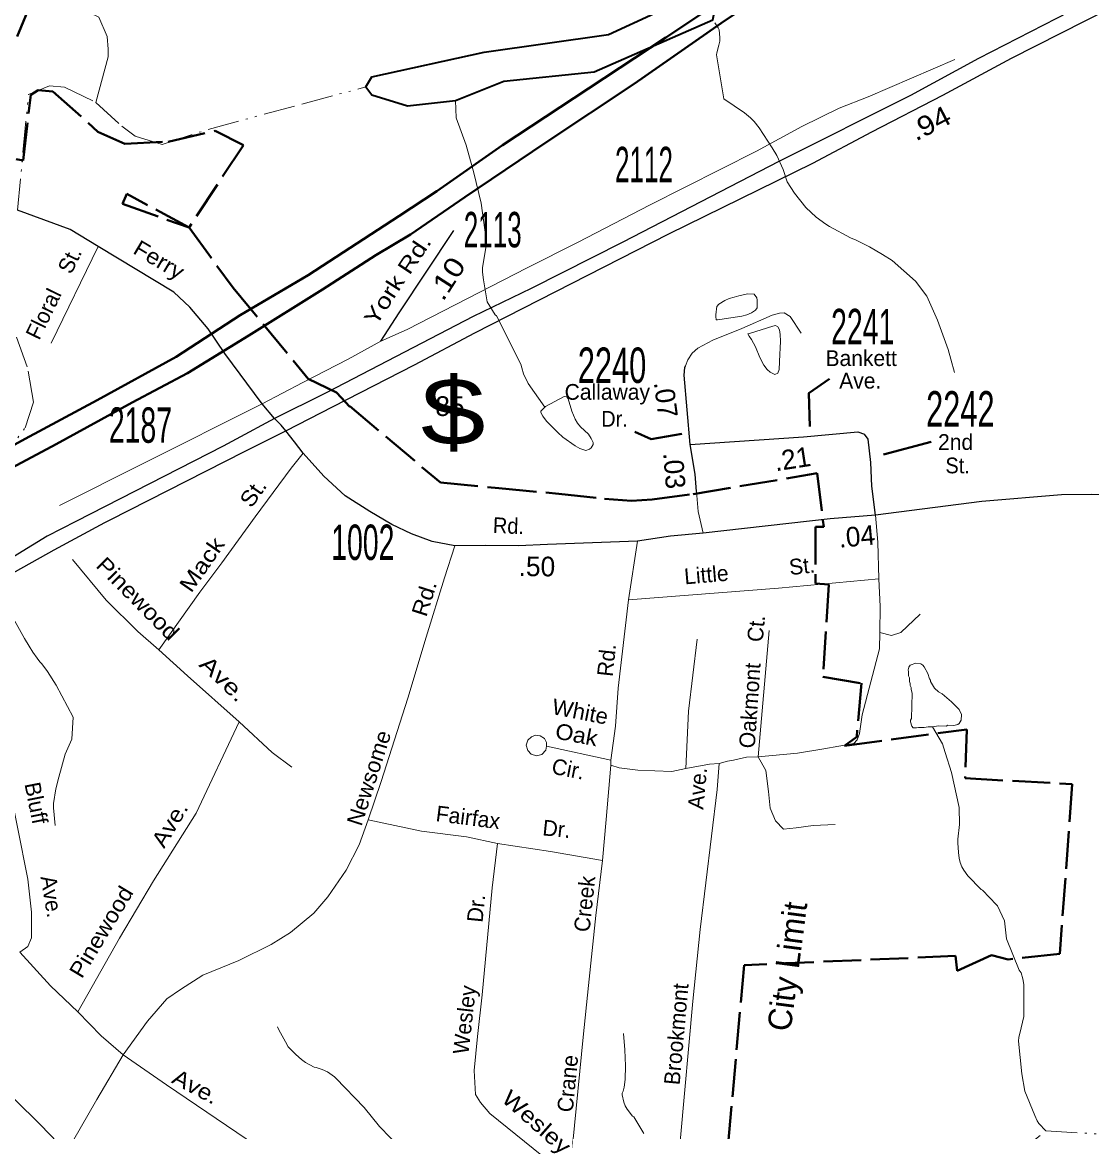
# Model space of a CAD drawing. Extents: x 449235 to 502391, y 194788 to 235774.
# Drawn here: x 478209 to 479569, y 212367 to 213778 of the extents above; entities that cross this region are included whole.
import ezdxf
from ezdxf.enums import TextEntityAlignment as Align

# ---------------------------------------------------------------- set-up
doc = ezdxf.new("R2010")
doc.units = 0
doc.header["$LTSCALE"] = 8
doc.linetypes.add('DASH_DOUBLE_DOT', pattern=[9.2, 5, -1.2, 0.3, -1.2, 0.3, -1.2])
doc.linetypes.add('LONG_DASHED', pattern=[7.5, 6, -1.5])
for name, color, linetype, lineweight in [('10', 7, 'Continuous', 40), ('11', 7, 'Continuous', 13), ('17', 7, 'Continuous', 40), ('27', 7, 'Continuous', 25), ('32', 7, 'Continuous', 25), ('35', 7, 'Continuous', 13), ('39', 7, 'Continuous', 13), ('49', 7, 'LONG_DASHED', 40), ('56', 7, 'Continuous', 40), ('59', 7, 'DASH_DOUBLE_DOT', 13), ('60', 7, 'Continuous', 13), ('62', 7, 'Continuous', 13), ('8', 7, 'Continuous', 25)]:
    doc.layers.add(name, color=color, linetype=linetype, lineweight=lineweight)
doc.layers.add('19', color=7, linetype='Continuous')
doc.layers.add('5', color=7, linetype='Continuous')

msp = doc.modelspace()

# ---------------------------------------------------------------- linework, layer by layer
at = {"layer": '11', "lineweight": 40}
msp.add_line((479364.957, 213244.357), (479304.253, 213228.313), dxfattribs=at)
for points in [[(479235.533, 213324.58), (479209.189, 213306.243), (479210.335, 213263.84)], [(478988.137, 213256.964), (479008.753, 213247.796), (479047.695, 213254.672)]]:
    msp.add_lwpolyline(points, dxfattribs=at)
at = {"layer": '27'}
for points in [[(479864.384, 213955.008), (479702.536, 213874.48), (479606.517, 213825.128), (479424.829, 213731.643), (479338.551, 213684.473), (479171.023, 213600.522), (478972.75, 213498.163), (478856.354, 213439.465), (478782.503, 213403.632), (478608.194, 213313.047), (478594.216, 213306.035), (478530.042, 213274.115)], [(478544.538, 213258.547), (478604.765, 213289.5), (478708.136, 213342.254), (478784.523, 213382.854), (479031.451, 213508.626), (479214.283, 213598.428), (479289.501, 213638.502), (479379.423, 213684.928), (479466.921, 213732.073), (479810.527, 213906.573), (479876.377, 213938.847)], [(478530.042, 213274.115), (478481.523, 213247.918), (478464.651, 213238.98), (478277.704, 213143.137), (478241.125, 213124.384), (478117.689, 213049.3), (478059.69, 213013.207), (477957.178, 212944.409), (477906.385, 212905.731), (477853.299, 212866.658), (477778.757, 212811.792)], [(477740.755, 212757.836), (477783.525, 212792.821), (477847.83, 212839.155), (477918.977, 212892.059), (477999.942, 212950.924), (478064.197, 212994.819), (478124.733, 213032.69), (478190.146, 213073.512), (478249.925, 213107.129), (478314.59, 213141.751), (478321.385, 213145.389), (478491.719, 213231.937), (478544.538, 213258.547)]]:
    msp.add_lwpolyline(points, dxfattribs=at)
at = {"layer": '32'}
for points in [[(478514.485, 213292.514), (478466.808, 213356.689), (478445.595, 213387.825), (478422.26, 213415.423), (478402.108, 213434.529), (478305.963, 213492.613), (478270.414, 213514.069), (478203.275, 213538.738)], [(478665.382, 213372.333), (478688.618, 213408.518), (478758.17, 213513.149)], [(479058.593, 213241.098), (479050.812, 213329.045), (479051.804, 213338.905), (479052.603, 213341.097)], [(478544.538, 213258.547), (478538.527, 213265.623), (478530.042, 213274.115), (478514.485, 213292.514)], [(479293.952, 213151.302), (479236.251, 213146.656), (479075.048, 213128.141), (479033.559, 213124.344), (478991.411, 213118.061), (478876.963, 213113.735), (478840.101, 213112.276), (478798.473, 213112.674), (478759.432, 213112.246), (478730.441, 213117.907), (478704.278, 213127.46), (478679.175, 213139.49), (478651.244, 213155.766), (478619.972, 213175.562), (478592.794, 213200.812), (478566.497, 213229.901), (478555.498, 213244.394), (478544.538, 213258.547)], [(479058.593, 213241.098), (479202.493, 213250.656), (479271.483, 213257.251), (479279.958, 213254.091)], [(479293.952, 213151.302), (479289.539, 213188.104), (479288.068, 213218.281), (479284.835, 213247.954), (479279.958, 213254.091)], [(479066.574, 213181.299), (479064.796, 213203.244), (479058.593, 213241.098)], [(480341.313, 213097.458), (480301.524, 213111.768), (480222.158, 213123.188), (480077.767, 213136.841), (480002.182, 213141.907), (479771.852, 213161.322), (479717.571, 213164.31), (479687.753, 213167.658), (479607.303, 213176.42), (479568.899, 213177.379), (479530.471, 213177.18), (479429.174, 213168.433), (479293.952, 213151.302)]]:
    msp.add_lwpolyline(points, dxfattribs=at)
at = {"layer": '35'}
for p, q in [((478246.337, 213370.009), (478305.963, 213492.613)), ((478991.411, 213118.061), (478980.218, 213043.464)), ((479158.708, 213004.431), (479144.733, 212843.976)), ((478875.997, 212857.648), (478957.44, 212839.809)), ((478957.44, 212839.809), (478957.481, 212833.473))]:
    msp.add_line(p, q, dxfattribs=at)
for points in [[(479052.603, 213341.097), (479055.291, 213348.471), (479060.89, 213356.897), (479068.221, 213363.579), (479087.274, 213373.806), (479123.984, 213388.617), (479162.563, 213405.341), (479172.134, 213408.136), (479177.868, 213408.203), (479185.71, 213403.897), (479199.546, 213382.393)], [(478566.497, 213229.901), (478551.296, 213211.029), (478505.313, 213148.872), (478463.276, 213090.805), (478435.087, 213053.518), (478382.867, 212979.914)], [(479075.048, 213128.141), (479068.652, 213155.655), (479066.574, 213181.299)], [(479298.365, 213070.338), (479296.894, 213116.708), (479293.952, 213151.302)], [(478759.432, 213112.246), (478746.329, 213071.433), (478722.816, 212995.977), (478699.481, 212918.747), (478665.488, 212812.603), (478649.307, 212764.024)], [(478273.277, 213094.735), (478315.936, 213043.213), (478356.389, 213003.467), (478382.867, 212979.914)], [(478980.218, 213043.464), (479170.73, 213058.264), (479298.365, 213070.338)], [(479298.365, 213070.338), (479299.836, 213035.008), (479299.383, 213001.873)], [(478980.218, 213043.464), (478967.076, 212931.198), (478963.541, 212883.087), (478957.44, 212839.809)], [(479299.383, 213001.873), (479314.546, 212998.207), (479326.314, 213001.887), (479350.585, 213025.44)], [(479299.383, 213001.873), (479299.101, 212981.278), (479277.075, 212897.417), (479273.789, 212873.697), (479270.641, 212865.771), (479266.335, 212860.979), (479228.443, 212854.06), (479194.855, 212848.884), (479144.733, 212843.976)], [(479067.506, 212993.39), (479056.473, 212902.122), (479052.796, 212829.255)], [(478382.867, 212979.914), (478419.642, 212946.793), (478485.086, 212888.347)], [(478206.332, 212595.782), (478216.629, 212603.142), (478221.042, 212614.183), (478221.042, 212646.568), (478216.629, 212688.522), (478203.39, 212754.765), (478193.829, 212803.703), (478190.341, 212823.664), (478178.023, 212848.339), (478157.271, 212874.741), (478120.469, 212917.876), (478096.198, 212947.317), (478081.488, 212940.693), (478049.126, 212925.972), (478009.219, 212899.993), (477929.488, 212856.899), (477900.678, 212837.659)], [(478485.086, 212888.347), (478430.659, 212772.43), (478376.232, 212686.314), (478332.838, 212613.447), (478279.882, 212519.97)], [(478485.086, 212888.347), (478527.097, 212849.575), (478551.911, 212831.081)], [(479144.733, 212843.976), (479130.157, 212843.422), (479113.681, 212839.974), (479105.759, 212838.378), (479095.463, 212835.435)], [(479144.733, 212843.976), (479154.399, 212826.77), (479157.98, 212800.105), (479160.187, 212778.76), (479166.806, 212762.567), (479177.103, 212752.263), (479193.284, 212753.735), (479214.613, 212756.679), (479242.562, 212758.151)], [(478957.481, 212833.473), (478951.563, 212764.35), (478947.15, 212712.091)], [(478957.481, 212833.473), (478968.213, 212829.991), (478991.749, 212827.047), (479035.144, 212825.575), (479052.796, 212829.255)], [(479095.463, 212835.435), (479092.55, 212802.343), (479071.196, 212624.622), (479061.634, 212533.354), (479046.189, 212359.65), (479027.854, 212199.052)], [(479052.796, 212829.255), (479082.959, 212834.698), (479095.463, 212835.435)], [(477850.34, 212803.424), (477871.421, 212778.236), (477926.821, 212706.917), (478009.507, 212613.63), (478117.461, 212495.208), (478166.317, 212441.098), (478232.767, 212376.386), (478254.445, 212353.564), (478263.534, 212337.948)], [(478649.307, 212764.024), (478637.54, 212732.375), (478621.359, 212699.99), (478597.823, 212666.132), (478580.171, 212645.523), (478550.462, 212620.694), (478525.885, 212605.7), (478484.855, 212585.365), (478438.911, 212566.35), (478410.674, 212548.319), (478393.048, 212536.411), (478368.648, 212508.019), (478337.819, 212465.281)], [(478813.324, 212733.847), (478774.249, 212742.176), (478717.006, 212749.494), (478649.307, 212764.024)], [(478913.79, 212301.751), (478803.818, 212390.744), (478792.051, 212404.729), (478785.431, 212415.033), (478783.96, 212445.21), (478788.193, 212488.74), (478794.204, 212541.68), (478806.724, 212677.4), (478813.324, 212733.847)], [(478947.15, 212712.091), (478880.956, 212723.868), (478813.324, 212733.847)], [(478947.15, 212712.091), (478938.515, 212642.213), (478929.092, 212553.236), (478922.215, 212487.84), (478909.319, 212353.8), (478913.79, 212301.751)], [(478279.882, 212519.97), (478245.489, 212553.061), (478206.332, 212595.782)], [(478337.819, 212465.281), (478309.937, 212489.305), (478279.882, 212519.97)], [(478337.819, 212465.281), (478304.052, 212408.341), (478263.534, 212337.948)], [(478337.819, 212465.281), (478392.981, 212427.008), (478506.984, 212349.724), (478520.958, 212336.476), (478529.049, 212303.354), (478534.197, 212280.537), (478520.223, 212264.345), (478525.371, 212250.36), (478562.146, 212202.518)]]:
    msp.add_lwpolyline(points, dxfattribs=at)
msp.add_lwpolyline([(478875.997, 212857.648), (478875.851, 212862.469), (478873.083, 212867.343), (478867.969, 212870.801), (478861.943, 212871.411), (478856.662, 212869.627), (478852.121, 212865.266), (478849.914, 212858.663), (478851.912, 212851.914), (478856.515, 212847.307), (478863.06, 212845.223), (478869.684, 212847.041), (478874.914, 212852.363)], close=True, dxfattribs=at)
at = {"layer": '39'}
for points in [[(478665.382, 213372.333), (478698.611, 213386.97), (478851.336, 213465.731), (478916.028, 213498.029), (479006.573, 213545.113), (479142.628, 213613.843), (479200.528, 213645.058), (479247.965, 213668.556), (479284.661, 213682.998), (479395.058, 213730.271)], [(478514.485, 213292.514), (478566.19, 213319.996), (478623.505, 213349.393), (478665.382, 213372.333)], [(478514.485, 213292.514), (478362.406, 213216.528), (478256.829, 213163.367)]]:
    msp.add_lwpolyline(points, dxfattribs=at)
at = {"layer": '49'}
msp.add_lwpolyline([(478267.282, 213914.672), (478142.37, 213613.485), (478210.504, 213602.119), (478220.188, 213685.594), (478229.531, 213691.485), (478248.375, 213689.672), (478305.562, 213638.578), (478339.688, 213623.297), (478394.875, 213625.891), (478454.438, 213639.656), (478490.469, 213621.547), (478421.469, 213516.656), (478342.512, 213559.498), (478336.834, 213546.712), (478421.469, 213516.656), (478477.36, 213440.16), (478572.844, 213324.578), (478609.076, 213307.139), (478625.637, 213288.884), (478625.646, 213289.606), (478740.904, 213192.644), (478815.427, 213185.53), (478891.391, 213178.364), (478949.718, 213171.844), (478983.916, 213169.494), (479010.179, 213171.086), (479062.447, 213178.011), (479219.937, 213204.395), (479228.302, 213136.375), (479217.845, 213136.375), (479217.845, 213064.169), (479234.576, 213063.123), (479227.256, 212945.919), (479276.401, 212937.547), (479270.127, 212869.527), (479254.443, 212858.016), (479410.243, 212878.945), (479408.109, 212816.735), (479544.041, 212809.41), (479528.357, 212593.838), (479462.482, 212586.513), (479441.604, 212591.97), (479397.687, 212572.087), (479395.595, 212590.923), (479126.867, 212579.412), (479096.552, 212235.094)], dxfattribs=at)
at = {"layer": '56'}
for points in [[(478164.172, 213194.493), (478252.701, 213241.373), (478349.278, 213294.19), (478419.318, 213331.564), (478497.505, 213379.752), (478591.084, 213438.118), (478658.809, 213481.638), (478703.068, 213507.823), (478772.097, 213555.525), (478874.983, 213624.743), (478987.064, 213699.263), (479097.976, 213776.309), (479205.765, 213849.697)], [(478137.531, 213207.107), (478213.192, 213248.027), (478304.758, 213297.286), (478404.983, 213352.53), (478486.256, 213405.534), (478573.029, 213456.11), (478688.171, 213531.179), (478736.199, 213562.776), (478820.022, 213621.279), (478929.006, 213693.423), (479027.538, 213758.46), (479079.273, 213792.422)]]:
    msp.add_lwpolyline(points, dxfattribs=at)
at = {"layer": '59'}
for points in [[(478203.275, 213538.738), (478217.448, 213685.671), (478243.883, 213696.896), (478263.109, 213695.293), (478302.844, 213675.875), (478336.006, 213645.581), (478352.828, 213632.753), (478387.274, 213622.329), (478445.752, 213641.572), (478564.995, 213673.635), (478646.062, 213695.469)], [(478174.219, 213209.75), (478212.938, 213261.985), (478223.594, 213294.797), (478215.85, 213339.732), (478196.624, 213392.65)], [(479471.85, 212338.256), (479510.625, 212368.594), (479623.472, 212362.11), (479839.321, 212381.737)]]:
    msp.add_lwpolyline(points, dxfattribs=at)
at = {"layer": '60', "lineweight": 35}
for points in [[(478646.062, 213695.469), (478653.688, 213685.312), (478699.094, 213671.375), (478760.344, 213678.141), (478821.625, 213702.922), (478936.219, 213714.61), (479087.125, 213780.594), (479103.25, 213861.312)], [(478646.063, 213695.469), (478653.969, 213708.297), (478796.625, 213739.453), (478954.531, 213762.266), (479013.344, 213789.094), (479088.031, 213861.625), (479103.25, 213861.312)]]:
    msp.add_lwpolyline(points, dxfattribs=at)
at = {"layer": '62'}
for points in [[(478302.844, 213675.875), (478318.656, 213733.844), (478318.844, 213743.594), (478317.438, 213759.625), (478306.906, 213784.11), (478283.688, 213795.078), (478267, 213798.422), (478253.656, 213802.938), (478251.844, 213804.219), (478242.875, 213810.906), (478235.688, 213818.562), (478231.562, 213824.141), (478228.031, 213829.219), (478225.656, 213832.766), (478215.312, 213849.985), (478213.906, 213853.766)], [(479089.688, 213776.781), (479094.031, 213770.703), (479095.219, 213768.172), (479096.219, 213758.391), (479096.125, 213753.641), (479094.812, 213748.672), (479092.125, 213738.969), (479092.062, 213736.469), (479101.25, 213680.25), (479127.656, 213662.719), (479134.906, 213656.312), (479139.625, 213651.469), (479146.156, 213643.328), (479162.719, 213617.985), (479168.594, 213608.11), (479176.719, 213590.688), (479181.906, 213574.828), (479191.125, 213560.625), (479205.25, 213542.094), (479218.719, 213530.062), (479230.719, 213521.062), (479235.531, 213518.219), (479262.062, 213503.672), (479269.344, 213500.766), (479286.25, 213492.422), (479303.094, 213482.578), (479315.156, 213474.828), (479345.062, 213448.469), (479359.25, 213429.422), (479372.625, 213398.891), (479386.469, 213361.844), (479389.844, 213349.516), (479394.375, 213332.406)], [(478760.344, 213678.141), (478760.969, 213656.125), (478773.656, 213621.594), (478783.25, 213586.141), (478792.812, 213547.922), (478799.125, 213501.516), (478798.969, 213494.016), (478794.656, 213465.594), (478794.531, 213460.094), (478795.594, 213450.312), (478800.469, 213422.203), (478810.438, 213405.75), (478812.25, 213404.703), (478843.188, 213343.047), (478844.344, 213338.281), (478846.625, 213330.735), (478852.469, 213318.61), (478873.594, 213288.406)], [(478189.406, 213035.36), (478212.281, 212994.625), (478218.219, 212984.75), (478222.875, 212977.156), (478228.219, 212969.547), (478231.75, 212964.719), (478234.219, 212962.422), (478241.312, 212952.516), (478252.469, 212935.031), (478274.156, 212894.328), (478272.344, 212866.344), (478264.031, 212847.5), (478256.062, 212818.406), (478252.062, 212803.219), (478249.25, 212784.531), (478249.125, 212779.016), (478251.062, 212756.969)], [(479510.625, 212368.594), (479501.688, 212378.031), (479499.312, 212381.578), (479496.469, 212388.391), (479483.688, 212419.156), (479479.906, 212441.25), (479475.938, 212482.844), (479476.031, 212487.594), (479477.375, 212492.578), (479482.688, 212514.219), (479482.375, 212554.5), (479481.344, 212562.031), (479479.062, 212569.328), (479476.688, 212572.875), (479460.594, 212612.719), (479457.875, 212635.531), (479449.188, 212654.469), (479447.969, 212656), (479430.094, 212674.625), (479428.281, 212675.406), (479411.562, 212692.75), (479406.219, 212700.11), (479403.875, 212704.406), (479401.594, 212709.953), (479400.469, 212715.235), (479399.406, 212722.266), (479398.469, 212734.781), (479398.562, 212739.531), (479400.875, 212758), (479400.438, 212779.516), (479390.656, 212823.985), (479382.656, 212849.656), (479379.188, 212860.485), (479366.312, 212882.266)], [(478705.375, 212331.094), (478663.594, 212374.203), (478644, 212398.36), (478608.188, 212435.844), (478606.406, 212437.391), (478597.406, 212443.828), (478590.75, 212446.453), (478582.875, 212449.375), (478580.438, 212449.422), (478569.625, 212455.391), (478564.219, 212459.5), (478557, 212465.656), (478547.469, 212475.594), (478543.969, 212481.672), (478535.75, 212497.094), (478533.969, 212500.875)], [(478999.438, 212365.156), (478986.75, 212386.438), (478985.25, 212387.219), (478978.188, 212396.11), (478975.844, 212400.656), (478974.125, 212404.938), (478971.875, 212414.5), (478971.906, 212416.75), (478973.219, 212419.219), (478974.5, 212424.203), (478975.938, 212433.922), (478976.344, 212451.172), (478975.531, 212471.703), (478973.562, 212492.5)]]:
    msp.add_lwpolyline(points, dxfattribs=at)
for points in [[(479114.344, 213428.11), (479120.469, 213429.75), (479131.188, 213432.531), (479139.75, 213432.11), (479143.156, 213427.531), (479143.531, 213424.531), (479143.781, 213417.766), (479143.594, 213414.766), (479141.594, 213411.562), (479136.531, 213408.406), (479130.281, 213405.781), (479124.125, 213404.156), (479096.344, 213399.719), (479093.25, 213399.281), (479091.438, 213399.312), (479091.094, 213403.828), (479091.219, 213406.078), (479091.406, 213409.328), (479091.688, 213413.562), (479092.438, 213416.547), (479095.031, 213419.25), (479102.625, 213423.844), (479108.062, 213426.5)], [(479147.188, 213351.672), (479152.188, 213341.812), (479156.156, 213336.485), (479160.219, 213333.141), (479166.156, 213329.766), (479169.875, 213331.703), (479171.406, 213336.172), (479172.531, 213355.656), (479172.938, 213363.406), (479173.188, 213372.406), (479172.75, 213380.672), (479171.906, 213386.688), (479169.688, 213390.485), (479166.719, 213392.047), (479163.656, 213391.61), (479133.75, 213382.203), (479131.906, 213381.485), (479133.625, 213378.703), (479136.344, 213374.391), (479141.344, 213365.297)], [(478873.594, 213288.406), (478874.375, 213289.391), (478898.469, 213302.172), (478901.5, 213301.61), (478903.281, 213299.062), (478907.812, 213283.219), (478912.438, 213273.375), (478915.406, 213268.312), (478919, 213263.485), (478929.125, 213254.016), (478932.625, 213248.453), (478934.969, 213243.656), (478934.938, 213241.156), (478932.406, 213236.953), (478930.562, 213234.985), (478925.656, 213233.328), (478918.375, 213235.985), (478912.312, 213239.11), (478896.719, 213250.422), (478890.156, 213256.062), (478875.812, 213270.86), (478871.062, 213277.203), (478868.719, 213281.5), (478868.812, 213283.25)], [(479366.312, 212882.266), (479374.219, 212883.344), (479383.969, 212883.156), (479385.875, 212884.11), (479393.75, 212883.953), (479398.719, 212885.11), (479400.469, 212886.312), (479403.062, 212890.516), (479403.219, 212897.766), (479400.281, 212904.078), (479390.781, 212914.031), (479378.781, 212924.031), (479373.969, 212926.625), (479369.188, 212931.469), (479363.844, 212939.594), (479363.875, 212941.344), (479362.75, 212943.36), (479360.438, 212950.156), (479355.719, 212958.266), (479353.969, 212960.547), (479351.562, 212962.094), (479345.438, 212963.219), (479338.125, 212960.36), (479336.219, 212957.906), (479335.5, 212954.422), (479336.094, 212951.906), (479336, 212946.906), (479337.125, 212944.375), (479337.031, 212939.625), (479338.156, 212937.11), (479338.125, 212934.61), (479339.312, 212932.078), (479339.281, 212929.828), (479340.406, 212924.797), (479339.656, 212892.797), (479338.406, 212890.828), (479338.375, 212888.328), (479340.062, 212883.031), (479341.906, 212881), (479346.156, 212880.922), (479348.594, 212881.36), (479355.906, 212881.219), (479360.812, 212882.375)]]:
    msp.add_lwpolyline(points, close=True, dxfattribs=at)

# ---------------------------------------------------------------- texts
at = {"layer": '10'}
for s, rotation, p in [('St.', 64.065, (478278.741, 213470.935)), ('Floral', 64.065, (478245.496, 213402.578)), ('St.', 6.283, (479201.573, 213076.75)), ('Little', 4.857, (479079.808, 213065.592)), ('Ct.', 84.575, (479152.185, 213006.24)), ('Rd.', 83.846, (478962.083, 212965.942)), ('Oakmont', 85.979, (479144.251, 212908.479)), ('Cir.', 348.982, (478901.597, 212818.895)), ('Ave.', 84.831, (479077.564, 212803.173)), ('Bluff', 281.274, (478217.436, 212783.345)), ('Fairfax', 352.715, (478774.846, 212757.222)), ('Dr.', 354.092, (478887.716, 212742.535)), ('Ave.', 279.499, (478236.985, 212664.964)), ('Creek', 83.955, (478934.175, 212656.024)), ('Dr.', 84.281, (478796.246, 212650.575)), ('Wesley', 83.522, (478781.496, 212508.678)), ('Brookmont', 84.908, (479050.703, 212490.705)), ('Crane', 84.504, (478912.653, 212427.865))]:
    msp.add_text(s, height=20, rotation=rotation, dxfattribs=at).set_placement(p, align=Align.CENTER)
for s, rotation, width, p in [('St.', 54.989, 1.1, (478511.065, 213173.864)), ('Mack', 55.17, 1.2, (478445.968, 213082.796)), ('Pinewood', 314.717, 1.15, (478349.167, 213038.082)), ('Rd.', 72.278, 1.1, (478729.897, 213042.603)), ('Ave.', 316.323, 1.3, (478458.102, 212936.042)), ('White', 348.982, 1.05, (478916.819, 212891.758)), ('Oak', 348.982, 1.1, (478912.134, 212862.506)), ('Newsome', 72.156, 1.05, (478659.645, 212814.266)), ('Ave.', 59.128, 1.15, (478405.508, 212753.108)), ('Pinewood', 59.083, 1.1, (478318.379, 212616.51)), ('Ave.', 332.024, 1.15, (478425.188, 212415.985)), ('Wesley', 318.35, 1.2, (478856.547, 212372.372))]:
    msp.add_text(s, height=20, rotation=rotation, dxfattribs=dict(at, width=width)).set_placement(p, align=Align.CENTER)
at = {"layer": '11'}
for s, rotation, width, p in [('Ferry', 329.333, 1.1, (478378.278, 213467.171)), ('Rd.', 56.387, 1.25, (478716.134, 213477.008)), ('York', 57.293, 1.25, (478677.827, 213419.474)), ('Rd.', 357.762, 0.95, (478827.102, 213127.795))]:
    msp.add_text(s, height=20, rotation=rotation, dxfattribs=dict(at, width=width)).set_placement(p, align=Align.CENTER)
for s, p in [('Bankett', (479275.795, 213340.746)), ('Ave.', (479274.649, 213312.095)), ('Callaway', (478953.11, 213297.853)), ('2nd', (479395.828, 213234.165))]:
    msp.add_text(s, height=20, dxfattribs=at).set_placement(p, align=Align.CENTER)
at = {"layer": '11', "width": 0.95}
for s, p in [('Dr.', (478962.277, 213263.622)), ('St.', (479398.429, 213204.367))]:
    msp.add_text(s, height=20, dxfattribs=at).set_placement(p, align=Align.CENTER)
at = {"layer": '17'}
for s, rotation, width, p in [('.94', 27.307, 1.15, (479369.029, 213638.218)), ('.10', 57.292, 1.2, (478759.405, 213445.225))]:
    msp.add_text(s, height=25, rotation=rotation, dxfattribs=dict(at, width=width)).set_placement(p, align=Align.CENTER)
for s, rotation, p in [('.07', 277.468, (479015.178, 213296.616)), ('.21', 8.681, (479190.214, 213210.436)), ('.03', 274.633, (479025.975, 213206.873)), ('.04', 5.306, (479271.364, 213111.864)), ('.50', 359.387, (478863.52, 213073.561))]:
    msp.add_text(s, height=25, rotation=rotation, dxfattribs=at).set_placement(p, align=Align.CENTER)
at = {"layer": '19'}
msp.add_text('City Limit', height=30, rotation=82.565, dxfattribs=at).set_placement((479196.696, 212575.78), align=Align.CENTER)
at = {"layer": '5', "width": 1.3}
msp.add_text('$', height=85, dxfattribs=at).set_placement((478757.112, 213240.261), align=Align.CENTER)
at = {"layer": '5'}
msp.add_text('85', height=25, dxfattribs=at).set_placement((478753.113, 213277.261), align=Align.CENTER)
at = {"layer": '8'}
for s, width, p in [('2112', 0.55, (478999.697, 213574.361)), ('2113', 0.55, (478807.437, 213491.57)), ('2241', 0.6, (479277.716, 213368.399)), ('2240', 0.65, (478959.121, 213319.272)), ('2242', 0.65, (479401.828, 213263.831)), ('2187', 0.6, (478359.644, 213243.197)), ('1002', 0.6, (478642.337, 213094.223))]:
    msp.add_text(s, height=45, dxfattribs=dict(at, width=width)).set_placement(p, align=Align.CENTER)

doc.saveas('drawing.dxf')
